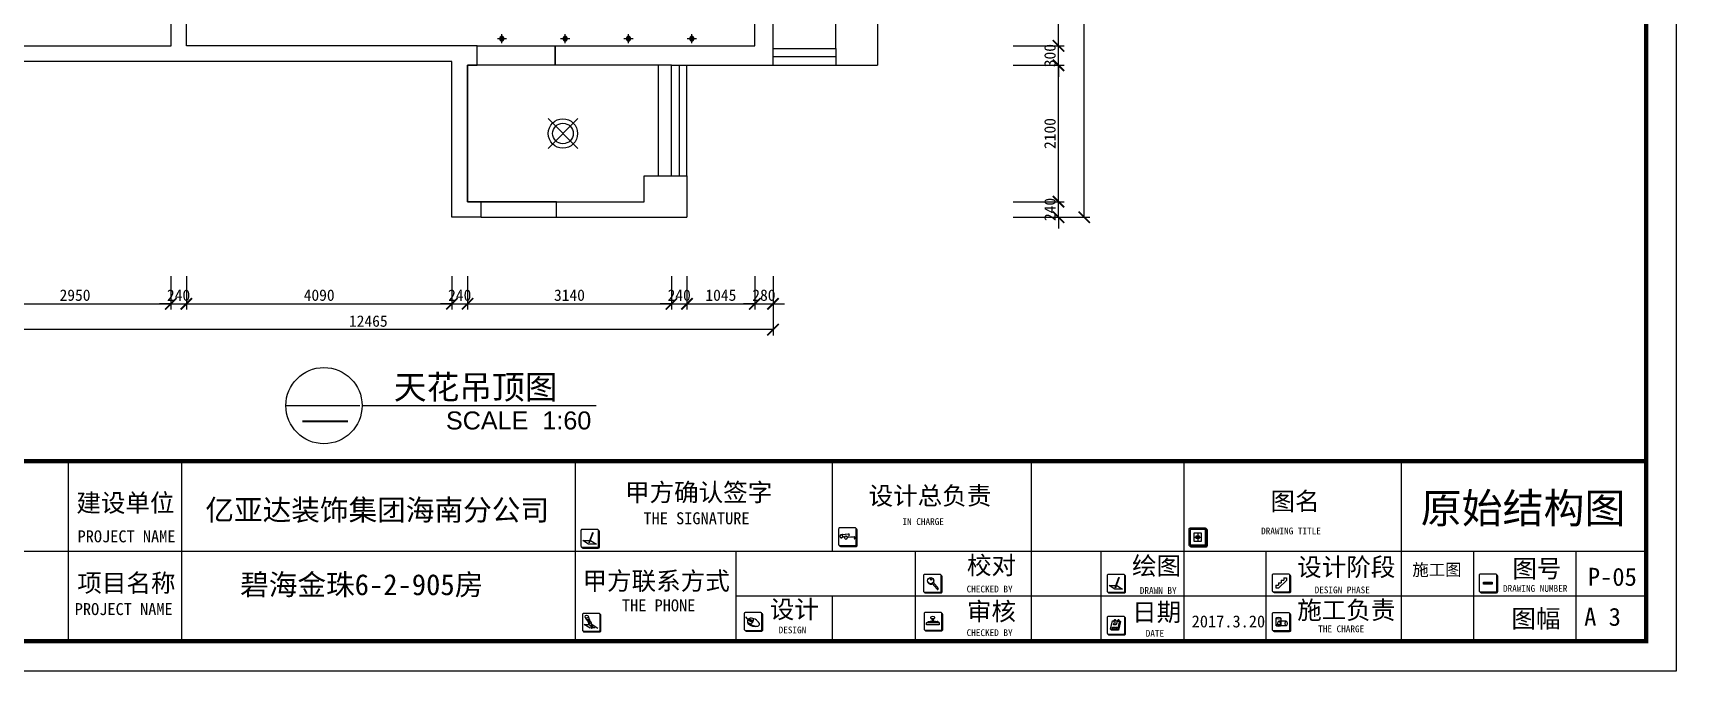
# Model space of a CAD drawing. Header units: millimetres. Extents: x -1705246 to 222838, y -3231245 to 126310.
# Drawn here: x 29206 to 54515, y -10165 to -335 of the extents above; entities that cross this region are included whole.
import ezdxf
from ezdxf.enums import TextEntityAlignment as Align

# ---------------------------------------------------------------- set-up
doc = ezdxf.new("R2010")
doc.units = ezdxf.units.MM
doc.header["$PDMODE"] = 35
for name, color, linetype in [('0-01图框模板说明', 2, 'Continuous'), ('0-02图框细线', 136, 'Continuous'), ('0-03图名、索引', 6, 'Continuous'), ('250', 250, 'Continuous'), ('LIGHT', 2, 'Continuous'), ('天花', 2, 'Continuous')]:
    doc.layers.add(name, color=color, linetype=linetype)
doc.styles.add('ar', font='arial.ttf')
doc.styles.get("Standard").update_dxf_attribs({"font": ''})
doc.styles.add('黑体', font='simhei.ttf')
doc.styles.get('Standard').set_extended_font_data('SimSun')
doc.linetypes.add('FENCELINE1', pattern='A,6.35,-2.54,[133,ltypeshp.shx,S=2.54,R=0,X=-2.54,Y=0],-2.54,25.4', length=36.83)
doc.dimstyles.new('ISO-25', dxfattribs={"dimscale": 70, "dimtxt": 2.5, "dimasz": 2.5, "dimexe": 1.25, "dimexo": 0.625, "dimtad": 1, "dimdec": 0, "dimtxsty": 'Standard', "dimblk": 'ARCHTICK', "dimcen": 2.5, "dimclrd": 251, "dimclre": 251, "dimclrt": 3, "dimadec": 0, "dimazin": 0, "dimtfac": 1, "dimtdec": 0, "dimtix": 1, "dimtmove": 2, "dimatfit": 3, "dimfxl": 1, "dimarcsym": 0})

# ---------------------------------------------------------------- blocks, each defined once
blk = doc.blocks.new('_ArchTick')
at = {"color": 0, "linetype": 'ByBlock', "const_width": 0.15}
blk.add_lwpolyline([(-0.5, -0.5), (0.5, 0.5)], dxfattribs=at)
blk = doc.blocks.new('*D637')
at = {"color": 251, "lineweight": -2}
for p, q in [((45002, -2935), (45002, -2760)), ((44303, -2935), (45090, -2935)), ((45002, -3175), (45002, -2935)), ((44303, -3175), (45090, -3175)), ((45002, -3175), (45002, -3350))]:
    blk.add_line(p, q, dxfattribs=at)
at = {"layer": 'Defpoints', "color": 0}
for p in [(44259, -2935), (45002, -2935), (44259, -3175)]:
    blk.add_point(p, dxfattribs=at)
at = {"color": 251, "lineweight": -2, "xscale": 175, "yscale": 175, "zscale": 175}
for p, rotation in [((45002, -2935), 270), ((45002, -3175), 90)]:
    blk.add_blockref('_ArchTick', p, dxfattribs=dict(at, rotation=rotation))
at = {"color": 3, "insert": (44871, -3055), "char_height": 175, "attachment_point": 5, "rotation": 90}
blk.add_mtext('240', dxfattribs=at)
blk = doc.blocks.new('*D638')
at = {"color": 251, "lineweight": -2}
for p, q in [((44303, -835), (45090, -835)), ((45002, -2935), (45002, -835)), ((44303, -2935), (45090, -2935))]:
    blk.add_line(p, q, dxfattribs=at)
at = {"layer": 'Defpoints', "color": 0}
for p in [(44259, -835), (45002, -835), (44259, -2935)]:
    blk.add_point(p, dxfattribs=at)
at = {"color": 251, "lineweight": -2, "xscale": 175, "yscale": 175, "zscale": 175}
for p, rotation in [((45002, -835), 90), ((45002, -2935), 270)]:
    blk.add_blockref('_ArchTick', p, dxfattribs=dict(at, rotation=rotation))
at = {"color": 3, "insert": (44871, -1885), "char_height": 175, "attachment_point": 5, "rotation": 90}
blk.add_mtext('2100', dxfattribs=at)
blk = doc.blocks.new('*D639')
at = {"color": 251, "lineweight": -2}
for p, q in [((45002, -535), (45002, -360)), ((44303, -535), (45090, -535)), ((45002, -835), (45002, -535)), ((44303, -835), (45090, -835)), ((45002, -835), (45002, -1010))]:
    blk.add_line(p, q, dxfattribs=at)
at = {"layer": 'Defpoints', "color": 0}
for p in [(44259, -535), (45002, -535), (44259, -835)]:
    blk.add_point(p, dxfattribs=at)
at = {"color": 251, "lineweight": -2, "xscale": 175, "yscale": 175, "zscale": 175}
for p, rotation in [((45002, -535), 270), ((45002, -835), 90)]:
    blk.add_blockref('_ArchTick', p, dxfattribs=dict(at, rotation=rotation))
at = {"color": 3, "insert": (44871, -685), "char_height": 175, "attachment_point": 5, "rotation": 90}
blk.add_mtext('300', dxfattribs=at)
blk = doc.blocks.new('*D640')
at = {"color": 251, "lineweight": -2}
for p, q in [((44303, 3425), (45090, 3425)), ((45002, -535), (45002, 3425)), ((44303, -535), (45090, -535))]:
    blk.add_line(p, q, dxfattribs=at)
at = {"layer": 'Defpoints', "color": 0}
for p in [(44259, 3425), (45002, 3425), (44259, -535)]:
    blk.add_point(p, dxfattribs=at)
at = {"color": 251, "lineweight": -2, "xscale": 175, "yscale": 175, "zscale": 175}
for p, rotation in [((45002, 3425), 90), ((45002, -535), 270)]:
    blk.add_blockref('_ArchTick', p, dxfattribs=dict(at, rotation=rotation))
at = {"color": 3, "insert": (44871, 1445), "char_height": 175, "attachment_point": 5, "rotation": 90}
blk.add_mtext('3960', dxfattribs=at)
blk = doc.blocks.new('*D649')
at = {"color": 251, "lineweight": -2}
for p, q in [((28380, -4084), (28380, -4595)), ((31330, -4084), (31330, -4595)), ((28380, -4508), (31330, -4508))]:
    blk.add_line(p, q, dxfattribs=at)
at = {"layer": 'Defpoints', "color": 0}
for p in [(28380, -4041), (31330, -4041), (31330, -4508)]:
    blk.add_point(p, dxfattribs=at)
at = {"color": 251, "lineweight": -2, "xscale": 175, "yscale": 175, "zscale": 175, "rotation": 180}
blk.add_blockref('_ArchTick', (28380, -4508), dxfattribs=at)
at = {"color": 251, "lineweight": -2, "xscale": 175, "yscale": 175, "zscale": 175}
blk.add_blockref('_ArchTick', (31330, -4508), dxfattribs=at)
at = {"color": 3, "insert": (29855, -4376), "char_height": 175, "attachment_point": 5}
blk.add_mtext('2950', dxfattribs=at)
blk = doc.blocks.new('*D650')
at = {"color": 251, "lineweight": -2}
for p, q in [((31330, -4084), (31330, -4595)), ((31570, -4084), (31570, -4595)), ((31330, -4508), (31155, -4508)), ((31330, -4508), (31570, -4508)), ((31570, -4508), (31745, -4508))]:
    blk.add_line(p, q, dxfattribs=at)
at = {"layer": 'Defpoints', "color": 0}
for p in [(31330, -4041), (31570, -4041), (31570, -4508)]:
    blk.add_point(p, dxfattribs=at)
at = {"color": 251, "lineweight": -2, "xscale": 175, "yscale": 175, "zscale": 175}
blk.add_blockref('_ArchTick', (31330, -4508), dxfattribs=at)
at = {"color": 251, "lineweight": -2, "xscale": 175, "yscale": 175, "zscale": 175, "rotation": 180}
blk.add_blockref('_ArchTick', (31570, -4508), dxfattribs=at)
at = {"color": 3, "insert": (31450, -4376), "char_height": 175, "attachment_point": 5}
blk.add_mtext('240', dxfattribs=at)
blk = doc.blocks.new('*D651')
at = {"color": 251, "lineweight": -2}
for p, q in [((31570, -4084), (31570, -4595)), ((35660, -4084), (35660, -4595)), ((31570, -4508), (35660, -4508))]:
    blk.add_line(p, q, dxfattribs=at)
at = {"layer": 'Defpoints', "color": 0}
for p in [(31570, -4041), (35660, -4041), (35660, -4508)]:
    blk.add_point(p, dxfattribs=at)
at = {"color": 251, "lineweight": -2, "xscale": 175, "yscale": 175, "zscale": 175, "rotation": 180}
blk.add_blockref('_ArchTick', (31570, -4508), dxfattribs=at)
at = {"color": 251, "lineweight": -2, "xscale": 175, "yscale": 175, "zscale": 175}
blk.add_blockref('_ArchTick', (35660, -4508), dxfattribs=at)
at = {"color": 3, "insert": (33615, -4376), "char_height": 175, "attachment_point": 5}
blk.add_mtext('4090', dxfattribs=at)
blk = doc.blocks.new('*D652')
at = {"color": 251, "lineweight": -2}
for p, q in [((35660, -4084), (35660, -4595)), ((35900, -4084), (35900, -4595)), ((35660, -4508), (35485, -4508)), ((35660, -4508), (35900, -4508)), ((35900, -4508), (36075, -4508))]:
    blk.add_line(p, q, dxfattribs=at)
at = {"layer": 'Defpoints', "color": 0}
for p in [(35660, -4041), (35900, -4041), (35900, -4508)]:
    blk.add_point(p, dxfattribs=at)
at = {"color": 251, "lineweight": -2, "xscale": 175, "yscale": 175, "zscale": 175}
blk.add_blockref('_ArchTick', (35660, -4508), dxfattribs=at)
at = {"color": 251, "lineweight": -2, "xscale": 175, "yscale": 175, "zscale": 175, "rotation": 180}
blk.add_blockref('_ArchTick', (35900, -4508), dxfattribs=at)
at = {"color": 3, "insert": (35780, -4376), "char_height": 175, "attachment_point": 5}
blk.add_mtext('240', dxfattribs=at)
blk = doc.blocks.new('*D653')
at = {"color": 251, "lineweight": -2}
for p, q in [((35900, -4084), (35900, -4595)), ((39040, -4084), (39040, -4595)), ((35900, -4508), (39040, -4508))]:
    blk.add_line(p, q, dxfattribs=at)
at = {"layer": 'Defpoints', "color": 0}
for p in [(35900, -4041), (39040, -4041), (39040, -4508)]:
    blk.add_point(p, dxfattribs=at)
at = {"color": 251, "lineweight": -2, "xscale": 175, "yscale": 175, "zscale": 175, "rotation": 180}
blk.add_blockref('_ArchTick', (35900, -4508), dxfattribs=at)
at = {"color": 251, "lineweight": -2, "xscale": 175, "yscale": 175, "zscale": 175}
blk.add_blockref('_ArchTick', (39040, -4508), dxfattribs=at)
at = {"color": 3, "insert": (37470, -4376), "char_height": 175, "attachment_point": 5}
blk.add_mtext('3140', dxfattribs=at)
blk = doc.blocks.new('*D654')
at = {"color": 251, "lineweight": -2}
for p, q in [((39040, -4084), (39040, -4595)), ((39280, -4084), (39280, -4595)), ((39040, -4508), (38865, -4508)), ((39040, -4508), (39280, -4508)), ((39280, -4508), (39455, -4508))]:
    blk.add_line(p, q, dxfattribs=at)
at = {"layer": 'Defpoints', "color": 0}
for p in [(39040, -4041), (39280, -4041), (39280, -4508)]:
    blk.add_point(p, dxfattribs=at)
at = {"color": 251, "lineweight": -2, "xscale": 175, "yscale": 175, "zscale": 175}
blk.add_blockref('_ArchTick', (39040, -4508), dxfattribs=at)
at = {"color": 251, "lineweight": -2, "xscale": 175, "yscale": 175, "zscale": 175, "rotation": 180}
blk.add_blockref('_ArchTick', (39280, -4508), dxfattribs=at)
at = {"color": 3, "insert": (39160, -4376), "char_height": 175, "attachment_point": 5}
blk.add_mtext('240', dxfattribs=at)
blk = doc.blocks.new('*D655')
at = {"color": 251, "lineweight": -2}
for p, q in [((39280, -4084), (39280, -4595)), ((40325, -4084), (40325, -4595)), ((39280, -4508), (40325, -4508))]:
    blk.add_line(p, q, dxfattribs=at)
at = {"layer": 'Defpoints', "color": 0}
for p in [(39280, -4041), (40325, -4041), (40325, -4508)]:
    blk.add_point(p, dxfattribs=at)
at = {"color": 251, "lineweight": -2, "xscale": 175, "yscale": 175, "zscale": 175, "rotation": 180}
blk.add_blockref('_ArchTick', (39280, -4508), dxfattribs=at)
at = {"color": 251, "lineweight": -2, "xscale": 175, "yscale": 175, "zscale": 175}
blk.add_blockref('_ArchTick', (40325, -4508), dxfattribs=at)
at = {"color": 3, "insert": (39802, -4376), "char_height": 175, "attachment_point": 5}
blk.add_mtext('1045', dxfattribs=at)
blk = doc.blocks.new('*D656')
at = {"color": 251, "lineweight": -2}
for p, q in [((40325, -4084), (40325, -4595)), ((40605, -4084), (40605, -4595)), ((40325, -4508), (40150, -4508)), ((40325, -4508), (40605, -4508)), ((40605, -4508), (40780, -4508))]:
    blk.add_line(p, q, dxfattribs=at)
at = {"layer": 'Defpoints', "color": 0}
for p in [(40325, -4041), (40605, -4041), (40605, -4508)]:
    blk.add_point(p, dxfattribs=at)
at = {"color": 251, "lineweight": -2, "xscale": 175, "yscale": 175, "zscale": 175}
blk.add_blockref('_ArchTick', (40325, -4508), dxfattribs=at)
at = {"color": 251, "lineweight": -2, "xscale": 175, "yscale": 175, "zscale": 175, "rotation": 180}
blk.add_blockref('_ArchTick', (40605, -4508), dxfattribs=at)
at = {"color": 3, "insert": (40465, -4376), "char_height": 175, "attachment_point": 5}
blk.add_mtext('280', dxfattribs=at)
blk = doc.blocks.new('*D668')
at = {"color": 251, "lineweight": -2}
for p, q in [((45046, 11185), (45485, 11185)), ((45398, -3175), (45398, 11185)), ((45046, -3175), (45485, -3175))]:
    blk.add_line(p, q, dxfattribs=at)
at = {"layer": 'Defpoints', "color": 0}
for p in [(45002, 11185), (45398, 11185), (45002, -3175)]:
    blk.add_point(p, dxfattribs=at)
at = {"color": 251, "lineweight": -2, "xscale": 175, "yscale": 175, "zscale": 175}
for p, rotation in [((45398, 11185), 90), ((45398, -3175), 270)]:
    blk.add_blockref('_ArchTick', p, dxfattribs=dict(at, rotation=rotation))
at = {"color": 3, "insert": (45267, 4005), "char_height": 175, "attachment_point": 5, "rotation": 90}
blk.add_mtext('14360', dxfattribs=at)
blk = doc.blocks.new('*D671')
at = {"color": 251, "lineweight": -2}
for p, q in [((28140, -4551), (28140, -4994)), ((40605, -4551), (40605, -4994)), ((40605, -4906), (28140, -4906))]:
    blk.add_line(p, q, dxfattribs=at)
at = {"layer": 'Defpoints', "color": 0}
for p in [(28140, -4508), (40605, -4508), (28140, -4906)]:
    blk.add_point(p, dxfattribs=at)
at = {"color": 251, "lineweight": -2, "xscale": 175, "yscale": 175, "zscale": 175, "rotation": 180}
blk.add_blockref('_ArchTick', (28140, -4906), dxfattribs=at)
at = {"color": 251, "lineweight": -2, "xscale": 175, "yscale": 175, "zscale": 175}
blk.add_blockref('_ArchTick', (40605, -4906), dxfattribs=at)
at = {"color": 3, "insert": (34372, -4775), "char_height": 175, "attachment_point": 5}
blk.add_mtext('12465', dxfattribs=at)
blk = doc.blocks.new('KHBB')
at = {"color": 1}
blk.add_circle((132665, -152294), 35, dxfattribs=at)
at = {"layer": 'LIGHT', "color": 1, "linetype": 'Continuous'}
for p, q in [((132665, -152194), (132665, -152394)), ((132765, -152294), (132565, -152294))]:
    blk.add_line(p, q, dxfattribs=at)
at = {"layer": 'LIGHT', "linetype": 'Continuous'}
blk.add_circle((132665, -152294), 50, dxfattribs=at)
blk = doc.blocks.new('adsdw33434')
at = {"layer": '天花', "color": 1}
for p, q in [((-382, 382), (382, -382)), ((382, 382), (-382, -382))]:
    blk.add_line(p, q, dxfattribs=at)
for radius in [377, 264]:
    blk.add_circle((0, 0), radius, dxfattribs=at)

msp = doc.modelspace()

# ---------------------------------------------------------------- hatches: boundary and pattern name
at = {"layer": '0-01图框模板说明'}
for points in [[(37919.3, -8237.7, -0.4142136), (37901.1, -8255.8), (37664.8, -8255.8, -0.071272), (37659.6, -8255.1, 0.3481434), (37677.3, -8269.1), (37913.7, -8269.1, 0.4142136), (37931.9, -8251), (37931.9, -8014.6, 0.3331076), (37918.8, -7997.1, -0.0577433), (37919.3, -8001.3)], [(41887.8, -8213.2, -0.4142136), (41869.6, -8231.3), (41633.2, -8231.3, -0.071272), (41628.1, -8230.6, 0.3481434), (41645.8, -8244.6), (41882.2, -8244.6, 0.4142136), (41900.3, -8226.5), (41900.3, -7990.1, 0.3331076), (41887.3, -7972.7, -0.0577433), (41887.8, -7976.8)], [(47282.6, -8219.1, -0.4142136), (47264.4, -8237.2), (47028, -8237.2, -0.071272), (47022.9, -8236.5, 0.3481434), (47040.6, -8250.5), (47277, -8250.5, 0.4142136), (47295.2, -8232.3), (47295.2, -7996, 0.3331076), (47282.1, -7978.5, -0.0577433), (47282.6, -7982.7)], [(43196.5, -8929.7, -0.4142136), (43178.3, -8947.9), (42942, -8947.9, -0.071272), (42936.9, -8947.1, 0.3481434), (42954.6, -8961.2), (43190.9, -8961.2, 0.4142136), (43209.1, -8943), (43209.1, -8706.6, 0.3331076), (43196, -8689.2, -0.0577433), (43196.5, -8693.3)], [(46023.4, -8929.7, -0.4142136), (46005.2, -8947.9), (45768.9, -8947.9, -0.071272), (45763.8, -8947.1, 0.3481434), (45781.5, -8961.2), (46017.8, -8961.2, 0.4142136), (46036, -8943), (46036, -8706.6, 0.3331076), (46022.9, -8689.2, -0.0577433), (46023.4, -8693.3)], [(48566.6, -8923.7, -0.4142136), (48548.5, -8941.9), (48312.1, -8941.9, -0.071272), (48307, -8941.2, 0.3481434), (48324.7, -8955.2), (48561.1, -8955.2, 0.4142136), (48579.2, -8937), (48579.2, -8700.6, 0.3331076), (48566.2, -8683.2, -0.0577433), (48566.6, -8687.4)], [(51754.5, -8926.4, -0.4142136), (51736.3, -8944.5), (51500, -8944.5, -0.071272), (51494.8, -8943.8, 0.3481434), (51512.5, -8957.8), (51748.9, -8957.8, 0.4142136), (51767.1, -8939.6), (51767.1, -8703.3, 0.3331076), (51754, -8685.8, -0.0577433), (51754.5, -8690)], [(51546.9, -8793.8), (51683.6, -8793.8), (51683.6, -8827.2), (51546.9, -8827.2)], [(37941.7, -9530.1, -0.4142136), (37923.5, -9548.3), (37687.2, -9548.3, -0.071272), (37682.1, -9547.6, 0.3481434), (37699.8, -9561.6), (37936.1, -9561.6, 0.4142136), (37954.3, -9543.4), (37954.3, -9307.1, 0.3331076), (37941.2, -9289.6, -0.0577433), (37941.7, -9293.8)], [(40433.2, -9518.7, -0.4142136), (40415, -9536.8), (40178.6, -9536.8, -0.071272), (40173.5, -9536.1, 0.3481434), (40191.2, -9550.1), (40427.6, -9550.1, 0.4142136), (40445.8, -9531.9), (40445.8, -9295.6, 0.3331076), (40432.7, -9278.1, -0.0577433), (40433.2, -9282.3)], [(43205.5, -9515.3, -0.4142136), (43187.3, -9533.5), (42950.9, -9533.5, -0.071272), (42945.8, -9532.8, 0.3481434), (42963.5, -9546.8), (43199.9, -9546.8, 0.4142136), (43218.1, -9528.6), (43218.1, -9292.2, 0.3331076), (43205, -9274.8, -0.0577433), (43205.5, -9279)], [(46023.4, -9576, -0.4142136), (46005.2, -9594.2), (45768.9, -9594.2, -0.071272), (45763.8, -9593.4, 0.3481434), (45781.5, -9607.5), (46017.8, -9607.5, 0.4142136), (46036, -9589.3), (46036, -9352.9, 0.3331076), (46022.9, -9335.5, -0.0577433), (46023.4, -9339.6)], [(48566.6, -9521.9, -0.4142136), (48548.5, -9540), (48312.1, -9540, -0.071272), (48307, -9539.3, 0.3481434), (48324.7, -9553.3), (48561.1, -9553.3, 0.4142136), (48579.2, -9535.1), (48579.2, -9298.8, 0.3331076), (48566.2, -9281.3, -0.0577433), (48566.6, -9285.5)]]:
    msp.add_hatch(color=8, dxfattribs=at).paths.add_polyline_path(points)
h = msp.add_hatch(color=8, dxfattribs=at)
h.paths.add_polyline_path([(47146.2, -8079.1), (47122.7, -8079.1), (47122.7, -8100.9), (47146.2, -8100.9)])
h.paths.add_polyline_path([(47146.2, -8100.9), (47169.7, -8100.9), (47169.7, -8079.1), (47146.2, -8079.1)])
h.paths.add_polyline_path([(47146.2, -8100.9), (47146.2, -8122.7), (47169.7, -8122.7), (47169.7, -8100.9)])
h.paths.add_polyline_path([(47146.2, -8100.9), (47122.7, -8100.9), (47122.7, -8122.7), (47146.2, -8122.7)])

# ---------------------------------------------------------------- linework, layer by layer
for p, q in [((40324.6, -535), (40324.6, 285)), ((40604.6, 285), (40604.6, -575)), ((31329.6, -85), (31329.6, -540)), ((31569.6, -535), (31569.6, -85)), ((41574.6, -575), (41574.6, -145)), ((42213.9, -145), (42213.9, -835)), ((31329.6, -540), (28379.6, -540)), ((36049.6, -535), (31569.6, -535)), ((36049.6, -835), (36049.6, -535)), ((36049.6, -835), (36049.6, -535)), ((37249.6, -835), (37249.6, -535)), ((37249.6, -535), (40324.6, -535)), ((40604.6, -575), (40604.6, -835)), ((41574.6, -575), (41574.6, -835)), ((35659.6, -775), (28139.6, -775)), ((35659.6, -3175), (35659.6, -775)), ((35899.6, -2935), (35899.6, -835)), ((35899.6, -835), (36049.6, -835)), ((39039.6, -835), (37249.6, -835)), ((39039.6, -835), (39279.6, -835)), ((39279.6, -835), (40604.6, -835)), ((41574.6, -835), (42213.9, -835)), ((38619.6, -2935), (38619.6, -2535)), ((38619.6, -2535), (39039.6, -2535)), ((39039.6, -2535), (39279.6, -2535)), ((39279.6, -2535), (39279.6, -3175)), ((36109.6, -2935), (35899.6, -2935)), ((36109.6, -3175), (36109.6, -2935)), ((37269.6, -3175), (37269.6, -2935)), ((37269.6, -2935), (38619.6, -2935)), ((37269.6, -3175), (37269.6, -2935)), ((36109.6, -3175), (35659.6, -3175)), ((37269.6, -3175), (39279.6, -3175)), ((34275.7, -6076), (37881.4, -6076))]:
    msp.add_line(p, q)
at = {"color": 250}
for p, q in [((40604.6, -575), (41574.6, -575)), ((38839.6, -2535), (38839.6, -835)), ((39039.6, -2535), (39039.6, -835)), ((39279.6, -2535), (39279.6, -835)), ((40604.6, -835), (41574.6, -835)), ((37269.6, -2935), (36109.6, -2935)), ((36109.6, -3175), (37269.6, -3175))]:
    msp.add_line(p, q, dxfattribs=at)
at = {"color": 1, "linetype": 'FENCELINE1', "ltscale": 10}
for p, q in [((41574.6, -705), (40604.6, -705)), ((39159.6, -835), (39159.6, -2535))]:
    msp.add_line(p, q, dxfattribs=at)
at = {"color": 2}
msp.add_line((33102.2, -6076), (34243.3, -6076), dxfattribs=at)
at = {"color": 250}
msp.add_lwpolyline([(36049.6, -535), (37249.6, -535), (37249.6, -835), (36049.6, -835)], close=True, dxfattribs=at)
at = {"color": 2}
msp.add_lwpolyline([(38839.6, -835), (37249.6, -835), (36049.6, -835), (35899.6, -835), (35899.6, -2935), (36109.6, -2935), (37269.6, -2935), (38619.6, -2935), (38619.6, -2535), (38839.6, -2535)], close=True, dxfattribs=at)
at = {"color": 150}
msp.add_circle((33688.9, -6076), 586.7, dxfattribs=at)
at = {"layer": '0-01图框模板说明', "color": 8}
for p, q in [((41658.6, -8059.7), (41769.1, -8050.9)), ((41675.2, -8060.6), (41770.2, -8053)), ((41744.5, -8101.8), (41855, -8093)), ((41761.1, -8102.7), (41856.2, -8095.2)), ((47146.2, -8040.2), (47146.2, -8161.5)), ((37772.3, -8186.6), (37771.2, -8189.5)), ((37771.2, -8189.5), (37771.5, -8191.5)), ((37773.2, -8186.9), (37771.5, -8191.5)), ((37773.1, -8190.2), (37771.5, -8191.5)), ((37774.2, -8187.3), (37773.1, -8190.2)), ((47085.6, -8100.9), (47206.9, -8100.9)), ((43057, -8815.7), (43134.9, -8905.1)), ((43071.9, -8802.6), (43149.4, -8891.6)), ((48350.4, -8841.9), (48350.4, -8880.3)), ((48350.4, -8841.9), (48391.6, -8841.9)), ((48391.6, -8803.5), (48432.8, -8803.5)), ((48391.6, -8803.5), (48391.6, -8841.9)), ((48515.2, -8771.7), (48393.1, -8880.3)), ((48432.8, -8765.1), (48432.8, -8803.5)), ((48432.8, -8765.1), (48474, -8765.1)), ((48474, -8729.4), (48515.2, -8729.4)), ((48474, -8729.4), (48474, -8765.1)), ((48515.2, -8729.4), (48515.2, -8771.7)), ((45876.4, -8878.6), (45875.3, -8881.5)), ((45875.3, -8881.5), (45875.7, -8883.5)), ((45877.3, -8879), (45875.7, -8883.5)), ((45877.3, -8882.2), (45875.7, -8883.5)), ((45878.3, -8879.3), (45877.3, -8882.2)), ((48350.4, -8880.3), (48393.1, -8880.3)), ((40274.6, -9378.1), (40230.1, -9361.5)), ((40332.4, -9365.2), (40275.2, -9349.9)), ((48351.6, -9349.5), (48351.6, -9461.3)), ((48425.7, -9349.5), (48425.7, -9461.3)), ((37787.5, -9503.7), (37698.1, -9444.9)), ((37698.1, -9444.9), (37771.3, -9444.9)), ((37810.5, -9444.9), (37818, -9444.9)), ((37818, -9444.9), (37907.4, -9503.7)), ((40206.2, -9412.5), (40206.2, -9412.5)), ((40218.6, -9376.3), (40263, -9399)), ((40226.5, -9423.8), (40282.5, -9454.9)), ((40236.6, -9378.9), (40236.6, -9378.9)), ((40236.6, -9378.9), (40268.7, -9396.7)), ((40275.6, -9384.3), (40241.4, -9370.3)), ((40287.6, -9399.1), (40297.5, -9404.6)), ((42969.9, -9418.9), (42997.4, -9399.7)), ((43000, -9399), (43028.1, -9399)), ((43059.5, -9383.9), (43059.5, -9378.3)), ((43069.6, -9383.3), (43069.6, -9378.3)), ((43104.3, -9399), (43134, -9399)), ((43161.8, -9418.9), (43136.7, -9399.8)), ((45805, -9519.4), (45820.7, -9533.2)), ((45914.2, -9523), (45809.3, -9523)), ((45918.3, -9526.5), (45813.4, -9526.5)), ((45922.3, -9529.9), (45817.4, -9529.9)), ((45925.6, -9533.2), (45820.7, -9533.2)), ((45944.7, -9391.7), (45914.2, -9523)), ((45948.8, -9395.3), (45918.3, -9526.5)), ((45952.8, -9398.6), (45922.3, -9529.9)), ((45956.2, -9401.9), (45925.6, -9533.2)), ((45940.4, -9388.2), (45956.2, -9401.9)), ((48508.5, -9394.1), (48396.7, -9394.1)), ((48508.5, -9468.2), (48396.7, -9468.2))]:
    msp.add_line(p, q, dxfattribs=at)
at = {"layer": '0-01图框模板说明', "color": 2, "const_width": 66.9}
msp.add_lwpolyline([(54052.6, 16815.6), (54052.6, -9703.2), (16168.6, -9703.2), (16168.6, 16815.6)], close=True, dxfattribs=at)
msp.add_lwpolyline([(54052.6, -6931.2), (16163.4, -6931.2)], dxfattribs=at)
at = {"layer": '0-01图框模板说明', "color": 8}
for points in [[(37664.8, -8255.8), (37901.1, -8255.8, 0.4142136), (37919.3, -8237.7), (37919.3, -8001.3, 0.4142136), (37901.1, -7983.1), (37664.8, -7983.1, 0.4142136), (37646.6, -8001.3), (37646.6, -8237.7, 0.4142136)], [(37832.4, -8040.5), (37822.5, -8036.9), (37823, -8035.5, -0.4519616), (37828.7, -8033.1), (37830.1, -8033.6, -0.4184348), (37832.9, -8039.1)], [(41633.2, -8231.3), (41869.6, -8231.3, 0.4142136), (41887.8, -8213.2), (41887.8, -7976.8, 0.4142136), (41869.6, -7958.6), (41633.2, -7958.6, 0.4142136), (41615, -7976.8), (41615, -8213.2, 0.4142136)], [(47028, -8237.2), (47264.4, -8237.2, 0.4142136), (47282.6, -8219.1), (47282.6, -7982.7, 0.4142136), (47264.4, -7964.5), (47028, -7964.5, 0.4142136), (47009.9, -7982.7), (47009.9, -8219.1, 0.4142136)], [(42942, -8947.9), (43178.3, -8947.9, 0.4142136), (43196.5, -8929.7), (43196.5, -8693.3, 0.4142136), (43178.3, -8675.2), (42942, -8675.2, 0.4142136), (42923.8, -8693.3), (42923.8, -8929.7, 0.4142136)], [(45768.9, -8947.9), (46005.2, -8947.9, 0.4142136), (46023.4, -8929.7), (46023.4, -8693.3, 0.4142136), (46005.2, -8675.2), (45768.9, -8675.2, 0.4142136), (45750.7, -8693.3), (45750.7, -8929.7, 0.4142136)], [(45936.6, -8732.6), (45926.6, -8728.9), (45927.1, -8727.5, -0.4519616), (45932.8, -8725.1), (45934.2, -8725.6, -0.4184348), (45937.1, -8731.1)], [(48312.1, -8941.9), (48548.5, -8941.9, 0.4142136), (48566.6, -8923.7), (48566.6, -8687.4, 0.4142136), (48548.5, -8669.2), (48312.1, -8669.2, 0.4142136), (48293.9, -8687.4), (48293.9, -8923.7, 0.4142136)], [(51500, -8944.5), (51736.3, -8944.5, 0.4142136), (51754.5, -8926.4), (51754.5, -8690, 0.4142136), (51736.3, -8671.8), (51500, -8671.8, 0.4142136), (51481.8, -8690), (51481.8, -8926.4, 0.4142136)], [(37687.2, -9548.3), (37923.5, -9548.3, 0.4142136), (37941.7, -9530.1), (37941.7, -9293.8, 0.4142136), (37923.5, -9275.6), (37687.2, -9275.6, 0.4142136), (37669, -9293.8), (37669, -9530.1, 0.4142136)], [(40178.6, -9536.8), (40415, -9536.8, 0.4142136), (40433.2, -9518.7), (40433.2, -9282.3, 0.4142136), (40415, -9264.1), (40178.6, -9264.1, 0.4142136), (40160.5, -9282.3), (40160.5, -9518.7, 0.4142136)], [(42950.9, -9533.5), (43187.3, -9533.5, 0.4142136), (43205.5, -9515.3), (43205.5, -9279, 0.4142136), (43187.3, -9260.8), (42950.9, -9260.8, 0.4142136), (42932.7, -9279), (42932.7, -9515.3, 0.4142136)], [(45768.9, -9594.2), (46005.2, -9594.2, 0.4142136), (46023.4, -9576), (46023.4, -9339.6, 0.4142136), (46005.2, -9321.5), (45768.9, -9321.5, 0.4142136), (45750.7, -9339.6), (45750.7, -9576, 0.4142136)], [(48312.1, -9540), (48548.5, -9540, 0.4142136), (48566.6, -9521.9), (48566.6, -9285.5, 0.4142136), (48548.5, -9267.3), (48312.1, -9267.3, 0.4142136), (48293.9, -9285.5), (48293.9, -9521.9, 0.4142136)], [(42973.6, -9417.3), (43158.1, -9417.3, -0.4142136), (43163.4, -9422.6), (43163.4, -9446.5, -0.4142136), (43158.1, -9451.8), (42973.6, -9451.8, -0.4142136), (42968.3, -9446.5), (42968.3, -9422.6, -0.4142136)]]:
    msp.add_lwpolyline(points, format="xyb", close=True, dxfattribs=at)
for points in [[(37659.6, -8255.1, 0.3481435), (37677.3, -8269.1), (37913.7, -8269.1, 0.4142136), (37931.9, -8251), (37931.9, -8014.6, 0.3331075), (37918.8, -7997.1)], [(41628.1, -8230.6, 0.3481435), (41645.8, -8244.6), (41882.2, -8244.6, 0.4142136), (41900.3, -8226.5), (41900.3, -7990.1, 0.3331075), (41887.3, -7972.7)], [(47022.9, -8236.5, 0.3481435), (47040.6, -8250.5), (47277, -8250.5, 0.4142136), (47295.2, -8232.3), (47295.2, -7996, 0.3331075), (47282.1, -7978.5)], [(42936.9, -8947.1, 0.3481435), (42954.6, -8961.2), (43190.9, -8961.2, 0.4142136), (43209.1, -8943), (43209.1, -8706.6, 0.3331075), (43196, -8689.2)], [(45763.8, -8947.1, 0.3481435), (45781.5, -8961.2), (46017.8, -8961.2, 0.4142136), (46036, -8943), (46036, -8706.6, 0.3331075), (46022.9, -8689.2)], [(48307, -8941.2, 0.3481435), (48324.7, -8955.2), (48561.1, -8955.2, 0.4142136), (48579.2, -8937), (48579.2, -8700.6, 0.3331075), (48566.2, -8683.2)], [(51494.8, -8943.8, 0.3481435), (51512.5, -8957.8), (51748.9, -8957.8, 0.4142136), (51767.1, -8939.6), (51767.1, -8703.3, 0.3331075), (51754, -8685.8)], [(37682.1, -9547.6, 0.3481435), (37699.8, -9561.6), (37936.1, -9561.6, 0.4142136), (37954.3, -9543.4), (37954.3, -9307.1, 0.3331075), (37941.2, -9289.6)], [(40173.5, -9536.1, 0.3481435), (40191.2, -9550.1), (40427.6, -9550.1, 0.4142136), (40445.8, -9531.9), (40445.8, -9295.6, 0.3331075), (40432.7, -9278.1)], [(42945.8, -9532.8, 0.3481435), (42963.5, -9546.8), (43199.9, -9546.8, 0.4142136), (43218.1, -9528.6), (43218.1, -9292.2, 0.3331075), (43205, -9274.8)], [(45763.8, -9593.4, 0.3481435), (45781.5, -9607.5), (46017.8, -9607.5, 0.4142136), (46036, -9589.3), (46036, -9352.9, 0.3331075), (46022.9, -9335.5)], [(48307, -9539.3, 0.3481435), (48324.7, -9553.3), (48561.1, -9553.3, 0.4142136), (48579.2, -9535.1), (48579.2, -9298.8, 0.3331075), (48566.2, -9281.3)]]:
    msp.add_lwpolyline(points, format="xyb", dxfattribs=at)
for points in [[(37829, -8049.8), (37819.1, -8046.2), (37776.1, -8164.4), (37786, -8168)], [(37832.7, -8040.6), (37822.2, -8036.8), (37818.8, -8046.1), (37829.3, -8049.9)], [(47028.8, -8218.3), (47263.6, -8218.3), (47263.6, -7983.4), (47028.8, -7983.4)], [(47085.6, -8161.5), (47206.9, -8161.5), (47206.9, -8040.2), (47085.6, -8040.2)], [(47122.7, -8079.1), (47169.7, -8079.1), (47169.7, -8122.7), (47122.7, -8122.7)], [(37774.2, -8187.3), (37772.3, -8186.6), (37776.1, -8164.4), (37786, -8168)], [(45878.3, -8879.3), (45876.4, -8878.6), (45880.2, -8856.5), (45890.1, -8860.1)], [(45933.2, -8741.8), (45923.2, -8738.2), (45880.2, -8856.5), (45890.1, -8860.1)], [(45936.8, -8732.6), (45926.3, -8728.8), (45922.9, -8738.1), (45933.4, -8741.9)], [(51546.9, -8793.8), (51683.6, -8793.8), (51683.6, -8827.2), (51546.9, -8827.2)], [(43024.1, -9401.5), (43108, -9401.5), (43108, -9411.6), (43024.1, -9411.6)], [(45831.2, -9488.5), (45841.6, -9488.5), (45839.1, -9496.7), (45828.8, -9496.7)], [(45851.6, -9488.5), (45862, -9488.5), (45859.5, -9496.7), (45849.2, -9496.7)], [(45859.8, -9419.9), (45902.9, -9419.9), (45892.6, -9454.1), (45849.4, -9454.1)], [(45871.3, -9488.5), (45881.7, -9488.5), (45879.2, -9496.7), (45868.8, -9496.7)], [(45891.3, -9488.5), (45901.7, -9488.5), (45899.2, -9496.7), (45888.9, -9496.7)]]:
    msp.add_lwpolyline(points, close=True, dxfattribs=at)
for points in [[(37791.7, -8152.5), (37795.6, -8152.5), (37885, -8211.2), (37765.1, -8211.2), (37675.7, -8152.5), (37780.4, -8152.5)], [(45895.8, -8844.5), (45899.8, -8844.5), (45989.1, -8903.3), (45869.2, -8903.3), (45779.8, -8844.5), (45884.6, -8844.5)], [(43079.2, -9393.3), (43096, -9393.3), (43108, -9401.5), (43024.1, -9401.5), (43037.3, -9393.3), (43050.3, -9393.3)], [(45858.8, -9388.2), (45940.4, -9388.2), (45909.9, -9519.4), (45805, -9519.4), (45835.6, -9388.2), (45854.1, -9388.2)]]:
    msp.add_lwpolyline(points, dxfattribs=at)
for centre, radius in [((43033.4, -8771.9), 49.2), ((37734.5, -9326.4), 24.2), ((37766.4, -9364.4), 3.46), ((37750.1, -9373.6), 3.46), ((37756.8, -9386.6), 3.46), ((37758.3, -9369.3), 3.46), ((37763, -9400.4), 3.46), ((37765, -9382.3), 3.46), ((37769.9, -9416.4), 3.46), ((37771.1, -9396.2), 3.46), ((37773.2, -9377.4), 3.46), ((37790.9, -9444.9), 19.6), ((37778.1, -9412.1), 3.46), ((37779.3, -9391.3), 3.46), ((37786.2, -9407.3), 3.46), ((45912.1, -9402.7), 3.69)]:
    msp.add_circle(centre, radius, dxfattribs=at)
for centre, radius, start, end in [((41684.3, -8093.3), 34, 105.75698, 120.90147), ((41685.9, -8127.3), 29.7, 39.93772, 115.08211), ((41696.2, -8076.8), 22.1, 194.48109, 315.05273), ((41675.2, -8061), 0.454, 94.53797, 105.75698), ((41762.5, -8069), 19.2, 298.71142, 70.12693), ((41770.3, -8053.5), 0.454, 62.53976, 94.53797), ((41762, -8069.3), 18.3, 300.32853, 62.53976), ((41771.6, -8085.4), 0.466, 133.83275, 294.27982), ((41848.5, -8111.1), 19.2, 298.71142, 70.12693), ((41856.2, -8095.6), 0.454, 62.53976, 94.53797), ((41848, -8111.5), 18.3, 300.32853, 62.53976), ((41770.3, -8135.5), 34, 105.75698, 138.68122), ((41761.2, -8103.2), 0.454, 94.53797, 105.75698), ((41857.6, -8127.6), 0.466, 133.83275, 294.27982), ((43034.5, -8776.1), 49.2, 191.50537, 300.50305), ((43031.3, -8771.2), 24.6, 22.4479, 114.91738), ((43025.2, -8759.7), 11.5, 340.03412, 111.51774), ((43034.5, -8776.1), 49.2, 323.79176, 16.59293), ((43139.4, -8895.5), 10.8, 246.29169, 21.68237), ((37578.5, -9481.9), 196.4, 10.86532, 46.01339), ((38263.8, -9168.7), 528.1, 196.35478, 210.12826), ((40336.6, -9446.7), 136.4, 139.32492, 154.28325), ((40262.1, -9395.9), 47.8, 74.0812, 127.26399), ((40241.8, -9373.5), 63.8, 277.38404, 14.54168), ((43064.5, -9248.9), 105.6, 259.24495, 280.75505), ((43020.7, -9383.5), 39.1, 7.60876, 51.99549), ((43108.3, -9383.5), 39.1, 128.00451, 172.39124), ((40274.4, -9406.9), 63.4, 172.23155, 207.50847), ((40240.7, -9398.4), 29.1, 158.18292, 240.90017), ((40338.4, -9276.3), 200.1, 233.07145, 279.66773), ((40238.5, -9374.3), 4.95, 54.17545, 246.924), ((40277.7, -9374.4), 28.7, 239.14426, 279.65487), ((40270.5, -9389.6), 7.36, 255.59476, 46.20559), ((40261.5, -9403.6), 28.7, 22.14548, 62.65609), ((40281.3, -9395.5), 7.27, 279.65487, 22.14548), ((40362.6, -9294.3), 179.5, 243.49964, 273.01635), ((40238.1, -9517.9), 179.5, 28.78399, 58.3007), ((40359.1, -9438.9), 37, 290.37624, 11.42411), ((43000, -9404.3), 5.3, 90, 119.87718), ((43042.8, -9376.8), 18.2, 284.90703, 336.82099), ((43064.8, -9367.6), 31.9, 237.03411, 302.96589), ((43073.3, -9383.3), 3.71, 180, 209.57661), ((43086.9, -9375.5), 19.4, 209.57661, 255.90559), ((43134, -9404.3), 5.3, 58.64341, 90), ((45855.3, -9402.7), 3.69, 133.54052, 58.50942), ((45880.4, -9397.1), 27.8, 120.08382, 193.46069), ((45855.6, -9401.8), 2.82, 218.39226, 328.45377), ((45880.1, -9396.9), 23, 118.98843, 196.0214), ((45857.2, -9404.1), 3.69, 72.60473, 87.69362), ((45870.1, -9386), 13.5, 350.54539, 105.73103), ((45868.9, -9387.3), 10.6, 355.44035, 89.68225), ((45936.8, -9397.1), 27.8, 127.16749, 193.46069), ((45912, -9401.8), 2.82, 218.39226, 328.45377), ((45914, -9404.1), 3.69, 72.60473, 215.77066), ((45935.5, -9396.6), 22.2, 120.88, 197.64495), ((45925.6, -9382.6), 9.45, 75.64141, 126.12439), ((45925, -9384.8), 7.4, 333.23085, 96.56595), ((45924.6, -9384.4), 11.5, 340.70057, 72.93021)]:
    msp.add_arc(centre, radius, start, end, dxfattribs=at)
for centre, major_axis, ratio in [((41657, -8087.8), (0, 28.2), 0.6460175), ((41658.9, -8088.7), (0, 28.2), 0.6460175), ((41726.8, -8108.2), (0, 28.2), 0.6460175), ((41728.2, -8109.2), (0, 28.2), 0.6460175), ((48388.6, -9349.5), (-37.1, 0), 0.454196), ((48388.6, -9461.3), (-37.1, 0), 0.454196), ((48396.7, -9431.2), (0, 37.1), 0.454196), ((48508.5, -9431.2), (0, 37.1), 0.454196)]:
    msp.add_ellipse(centre, major_axis=major_axis, ratio=ratio, dxfattribs=at)
msp.add_ellipse((43064.5, -9339.5), major_axis=(34.7, 0), ratio=0.4609325, start_param=-0.967391, end_param=4.1089837, dxfattribs=at)
for points in [[(40224.2, -9366.2), (40204.2, -9363.4), (40194.3, -9352.8), (40189.4, -9330.2)], [(40226.3, -9362.4), (40203.4, -9362.2), (40196.1, -9345.2), (40191.6, -9328.2)]]:
    msp.add_open_spline(points, degree=3, dxfattribs=at)
msp.add_spline([(37790.9, -9464.5), (37829.6, -9481.4), (37830.7, -9468.3), (37813.3, -9472.5), (37802.2, -9503.7), (37850.2, -9495.7), (37858.1, -9503.7)], degree=3, dxfattribs=at)
at = {"layer": '0-02图框细线'}
for p, q in [((29754.9, -9718.8), (29754.9, -6931.2)), ((31500.4, -9718.8), (31500.4, -6931.2)), ((37563, -9703.2), (37563, -6931.2)), ((41523.8, -8317.2), (41523.8, -6931.2)), ((44588.6, -8317.2), (44588.6, -6931.2)), ((46936.6, -9703.2), (46936.6, -6931.2)), ((50284, -8317.2), (50284, -6931.2)), ((25063.4, -8317.2), (54052.6, -8317.2)), ((40038.3, -9703.2), (40038.3, -8317.2)), ((42798.2, -9703.2), (42798.2, -8317.2)), ((44588.6, -9703.2), (44588.6, -8317.2)), ((45659.4, -9703.2), (45659.4, -8317.2)), ((48202.7, -9703.2), (48202.7, -8317.2)), ((50284, -9703.2), (50284, -8317.2)), ((51399.6, -9703.2), (51399.6, -8317.2)), ((52969.7, -8317.2), (52969.7, -9703.2)), ((54052.6, -9010.2), (40038.3, -9010.2)), ((41523.8, -9703.2), (41523.8, -9010.2))]:
    msp.add_line(p, q, dxfattribs=at)
msp.add_lwpolyline([(54514.6, 17277.6), (54514.6, -10165.2), (15706.6, -10165.2), (15706.6, 17277.6)], close=True, dxfattribs=at)

# ---------------------------------------------------------------- block references
at = {"xscale": -0.6999999999534339, "yscale": 0.6999999999534339, "zscale": 0.7, "rotation": 180}
for p in [(-56436, -107031), (-55461, -107031), (-54486, -107031), (-53511, -107031)]:
    msp.add_blockref('KHBB', p, dxfattribs=at)
at = {"layer": '250', "color": 251, "xscale": 0.5999999999912689, "yscale": 0.5999999999767169, "zscale": 0.6000000000000001}
msp.add_blockref('adsdw33434', (37369.6, -1885), dxfattribs=at)

# ---------------------------------------------------------------- texts
at = {"color": 2, "style": 'ar'}
msp.add_text('SCALE  1:60', height=277.2, dxfattribs=at).set_placement((35567.8, -6442.9))
at = {"color": 2, "style": 'ar', "flags": 8}
msp.add_attdef('天花吊顶图', text='原始结构图', height=369.6, dxfattribs=at).set_placement((36025.3, -5784.4), align=Align.MIDDLE)
at = {"color": 2, "style": 'ar', "width": 7.452088, "flags": 8}
msp.add_attdef('-', text='-', height=277.2, dxfattribs=at).set_placement((33227.2, -6424.5), (34188.2, -6424.5), align=Align.FIT)
at = {"layer": '0-02图框细线'}
for s, insert, char_height, attachment_point in [('{\\fSimSun|b0|i0|c134|p2;甲方确认签字}', (38325.1, -7426.2), 277.2, 4), ('{\\fSimSun|b0|i0|c134|p2;设计总负责}', (42076.8, -7479.5), 277.2, 4), ('{\\fSimSun|b0|i0|c134|p2;建设单位}', (29875.2, -7589.4), 277.2, 4), ('{\\fSimSun|b0|i0|c134|p2;图名}', (48266.8, -7563.4), 277.2, 4), ('{\\fSimSun|b0|i0|c134|p2;THE SIGNATURE}', (38609.3, -7812.4), 184.8, 4), ('{\\fSimSun|b0|i0|c134|p2;IN CHARGE}', (42599.7, -7862.6), 104.119, 4), ('{\\fSimSun|b0|i0|c134|p2;PROJECT NAME}', (29893.6, -8090.6), 184.8, 4), ('{\\fSimSun|b0|i0|c134|p2;DRAWING TITLE}', (48122.5, -8007), 104.119, 4), ('{\\fSimSun|b0|i0|c134|p2;甲方联系方式}', (37671.1, -8792.1), 277.2, 4), ('{\\fSimSun|b0|i0|c134|p2;校对}', (43591.6, -8551), 277.2, 4), ('{\\fSimSun|b0|i0|c134|p2;绘图}', (46134.8, -8558.9), 277.2, 4), ('{\\fSimSun|b0|i0|c134|p2;设计阶段}', (48678.1, -8577.6), 277.2, 4), ('{\\fSimHei|b0|i0|c134|p2;施工图}', (50831, -8613.9), 184.8, 5), ('{\\fSimSun|b0|i0|c134|p2;图号}', (51992.1, -8600.6), 277.2, 4), ('{\\fSimSun|b0|i0|c134|p2;P-05}', (53155, -8714.9), 277.2, 4), ('{\\fSimSun|b0|i0|c134|p2;项目名称}', (29890.4, -8822.2), 277.2, 4), ('{\\fSimSun|b0|i0|c134|p2;CHECKED BY}', (43587.2, -8901.7), 104.119, 4), ('{\\fSimSun|b0|i0|c134|p2;DRAWING NUMBER}', (51848.2, -8892.6), 104.119, 4), ('{\\fSimSun|b0|i0|c134|p2;THE PHONE}', (38277.7, -9154.1), 184.8, 4), ('{\\fSimSun|b0|i0|c134|p2;设计}', (40555.7, -9228.4), 277.2, 4), ('{\\fSimSun|b0|i0|c134|p2;审核}', (43591.6, -9259.7), 277.2, 4), ('{\\fSimSun|b0|i0|c134|p2;日期}', (46134.8, -9272.3), 277.2, 4), ('{\\fSimSun|b0|i0|c134|p2;DRAWN BY}', (46254.6, -8923.2), 104.119, 4), ('{\\fSimSun|b0|i0|c134|p2;施工负责}', (48678, -9240.4), 277.2, 4), ('{\\fSimSun|b0|i0|c134|p2;DESIGN PHASE}', (48946.9, -8915.1), 104.119, 4), ('{\\fSimSun|b0|i0|c134|p2;PROJECT NAME}', (29850.6, -9210.8), 184.8, 4), ('2017.3.20', (47053.1, -9400.8), 184.8, 4), ('{\\fSimSun|b0|i0|c134|p2;图幅}', (51977, -9371.3), 277.2, 4), ('{\\fSimSun|b0|i0|c134|p2;A 3}', (53098.1, -9330.8), 277.2, 4), ('{\\fSimSun|b0|i0|c134|p2;DESIGN}', (40691.6, -9531.6), 104.119, 4), ('{\\fSimSun|b0|i0|c134|p2;CHECKED BY}', (43587.2, -9574), 104.119, 4), ('{\\fSimSun|b0|i0|c134|p2;DATE}', (46345.1, -9582.7), 104.119, 4), ('{\\fSimSun|b0|i0|c134|p2;THE CHARGE}', (49002, -9515), 104.119, 4)]:
    msp.add_mtext(s, dxfattribs=dict(at, insert=insert, char_height=char_height, attachment_point=attachment_point))
at = {"layer": '0-02图框细线', "char_height": 323.4, "attachment_point": 5, "style": '黑体'}
for s, insert in [('亿亚达装饰集团海南分公司', (34509, -7702.1)), ('{\\fSimSun|b0|i0|c134|p2;碧海金珠6-2-905房}', (34270.4, -8851))]:
    msp.add_mtext(s, dxfattribs=dict(at, insert=insert))
at = {"layer": '0-03图名、索引', "insert": (52157, -7680.9), "char_height": 283.961, "attachment_point": 5}
msp.add_mtext('{\\fSimSun|b0|i0|c134|p2;\\H1.627x;\\C2;原始结构图} ', dxfattribs=at)

# ---------------------------------------------------------------- dimensions: what is measured, and where the dimension line sits
at = {"color": 0}
dim = msp.add_linear_dim(base=(45397.8, 11185), p1=(45002.1, -3175), p2=(45002.1, 11185), angle=90, dimstyle='ISO-25', dxfattribs=at)
dim.commit()
dim.dimension.update_dxf_attribs({"geometry": '*D668', "text_midpoint": (45266.6, 4005)})
for base, p1, p2, picture, middle in [((45002.1, 3425), (44259.2, -535), (44259.2, 3425), '*D640', (44870.8, 1445)), ((45002.1, -535), (44259.2, -835), (44259.2, -535), '*D639', (44870.8, -685)), ((45002.1, -835), (44259.2, -2935), (44259.2, -835), '*D638', (44870.8, -1885)), ((45002.1, -2935), (44259.2, -3175), (44259.2, -2935), '*D637', (44870.8, -3055))]:
    dim = msp.add_linear_dim(base=base, p1=p1, p2=p2, angle=270, dimstyle='ISO-25')
    dim.commit()
    dim.dimension.update_dxf_attribs({"geometry": picture, "text_midpoint": middle})
for base, p1, p2, picture, middle in [((31329.6, -4507.7), (28379.6, -4040.6), (31329.6, -4040.6), '*D649', (29854.6, -4376.4)), ((31569.6, -4507.7), (31329.6, -4040.6), (31569.6, -4040.6), '*D650', (31449.6, -4376.4)), ((35659.6, -4507.7), (31569.6, -4040.6), (35659.6, -4040.6), '*D651', (33614.6, -4376.4)), ((35899.6, -4507.7), (35659.6, -4040.6), (35899.6, -4040.6), '*D652', (35779.6, -4376.4)), ((39039.6, -4507.7), (35899.6, -4040.6), (39039.6, -4040.6), '*D653', (37469.6, -4376.4)), ((39279.6, -4507.7), (39039.6, -4040.6), (39279.6, -4040.6), '*D654', (39159.6, -4376.4)), ((40324.6, -4507.7), (39279.6, -4040.6), (40324.6, -4040.6), '*D655', (39802.1, -4376.4)), ((40604.6, -4507.7), (40324.6, -4040.6), (40604.6, -4040.6), '*D656', (40464.6, -4376.4))]:
    dim = msp.add_linear_dim(base=base, p1=p1, p2=p2, dimstyle='ISO-25')
    dim.commit()
    dim.dimension.update_dxf_attribs({"geometry": picture, "text_midpoint": middle})
dim = msp.add_linear_dim(base=(28139.6, -4906.4), p1=(40604.6, -4507.7), p2=(28139.6, -4507.7), dimstyle='ISO-25', dxfattribs=at)
dim.commit()
dim.dimension.update_dxf_attribs({"geometry": '*D671', "text_midpoint": (34372.1, -4775.2)})

doc.saveas('drawing.dxf')
